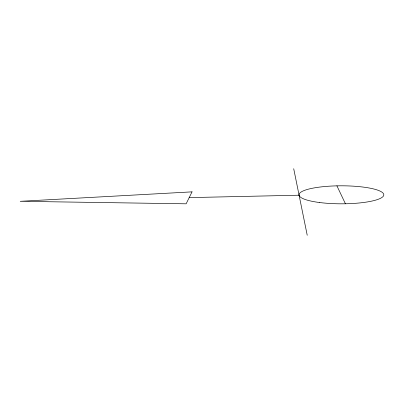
<?xml version="1.0" encoding="UTF-8"?>
<svg xmlns="http://www.w3.org/2000/svg" width="404" height="404" viewBox="0 0 404 404"><rect width="100%" height="100%" fill="white"/><g stroke="black" fill="none" stroke-linecap="round" stroke-linejoin="round"><path stroke-width="0.61" d="M189.193 197.612L299.086 195.208M336.921 185.85L345.415 203.762M293.708 168.736L307.227 235.264M192.031 191.86L186.133 203.813L20.2 201.308L192.031 191.86M319.286 202.49A42.385 9.004 0 0 0 383.8 195.021A42.385 9.004 0 0 0 321.205 186.895A42.385 9.004 0 0 0 319.286 202.49"/></g></svg>
